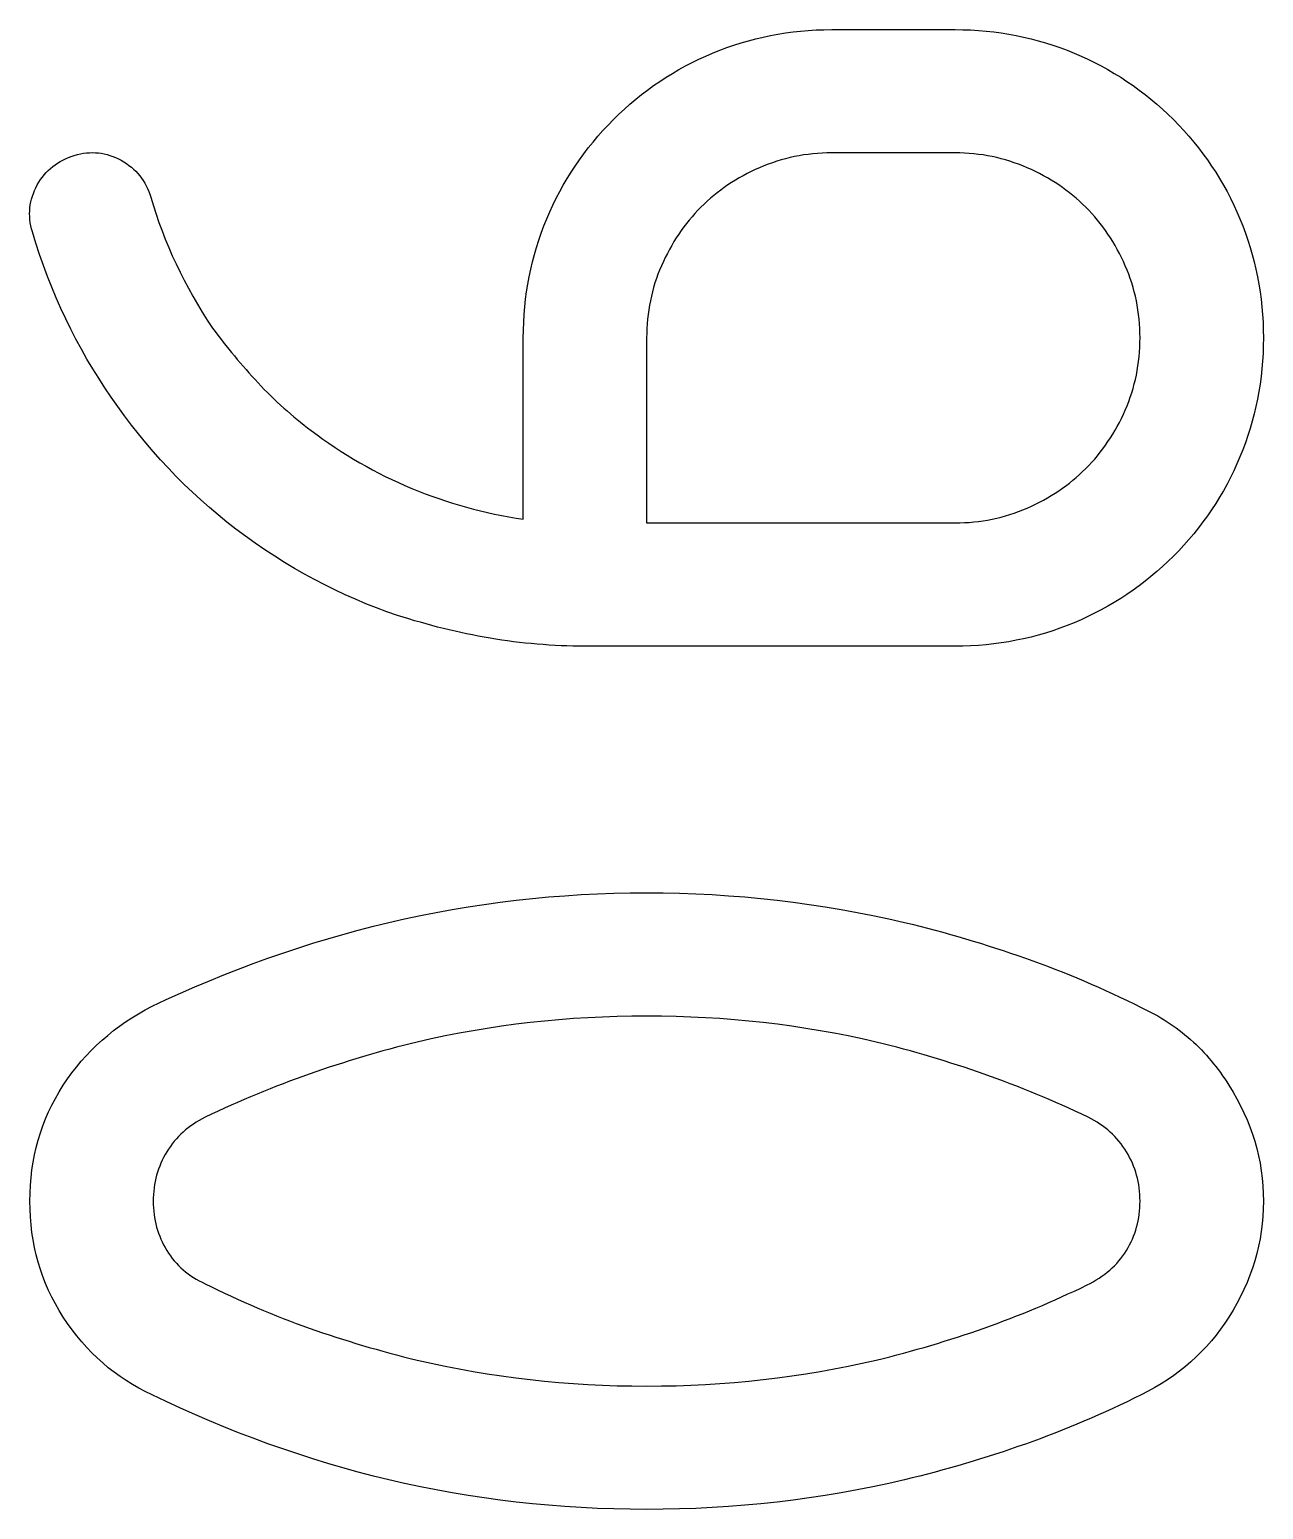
# Model space of a CAD drawing. Extents: x -220 to 711, y -42 to 774.
# Drawn here: x -189.87 to -171.86, y 191.8 to 213.4 of the extents above; entities that cross this region are included whole.
import ezdxf

# ---------------------------------------------------------------- set-up
doc = ezdxf.new("R2010")
doc.units = 0
doc.layers.get('0').update_dxf_attribs({"linetype": 'CONTINUOUS'})

msp = doc.modelspace()

# ---------------------------------------------------------------- linework, layer by layer
for p, q in [((-178.1643, 213.399), (-176.3643, 213.399)), ((-176.3643, 211.599), (-178.1643, 211.599)), ((-182.6643, 206.253), (-182.6643, 208.899)), ((-180.8643, 208.899), (-180.8643, 206.199)), ((-180.8643, 206.199), (-176.3643, 206.199)), ((-176.3643, 204.399), (-181.7643, 204.399))]:
    msp.add_line(p, q)
for points in [[(-179.9013, 213.057), (-179.7986, 213.0984), (-179.695, 213.1371), (-179.5907, 213.1732), (-179.4857, 213.2066), (-179.3798, 213.2373), (-179.2732, 213.2654), (-179.1658, 213.2907), (-179.0576, 213.3135), (-178.9486, 213.3335), (-178.8389, 213.3509), (-178.7284, 213.3656), (-178.6172, 213.3776), (-178.5051, 213.3869), (-178.3923, 213.3936), (-178.2787, 213.3976), (-178.1643, 213.399)], [(-176.3643, 213.399), (-176.25, 213.3976), (-176.1364, 213.3936), (-176.0236, 213.3869), (-175.9115, 213.3776), (-175.8003, 213.3656), (-175.6898, 213.3509), (-175.58, 213.3335), (-175.4711, 213.3135), (-175.3629, 213.2907), (-175.2555, 213.2654), (-175.1489, 213.2373), (-175.043, 213.2066), (-174.9379, 213.1732), (-174.8336, 213.1371), (-174.7301, 213.0984), (-174.6273, 213.057)], [(-181.3503, 212.085), (-181.2709, 212.1626), (-181.1899, 212.238), (-181.1074, 212.3111), (-181.0235, 212.382), (-180.9381, 212.4506), (-180.8513, 212.517), (-180.7629, 212.5811), (-180.6731, 212.643), (-180.5818, 212.7026), (-180.489, 212.76), (-180.3948, 212.8151), (-180.299, 212.868), (-180.2018, 212.9186), (-180.1031, 212.967), (-180.003, 213.0131), (-179.9013, 213.057)], [(-174.6273, 213.057), (-174.5257, 213.0131), (-174.4255, 212.967), (-174.3269, 212.9186), (-174.2297, 212.868), (-174.1339, 212.8151), (-174.0397, 212.76), (-173.9469, 212.7026), (-173.8556, 212.643), (-173.7658, 212.5811), (-173.6774, 212.517), (-173.5905, 212.4506), (-173.5052, 212.382), (-173.4212, 212.3111), (-173.3388, 212.238), (-173.2578, 212.1626), (-173.1783, 212.085)], [(-182.3223, 210.636), (-182.2785, 210.7376), (-182.2323, 210.8378), (-182.184, 210.9364), (-182.1333, 211.0336), (-182.0805, 211.1294), (-182.0253, 211.2236), (-181.968, 211.3164), (-181.9083, 211.4077), (-181.8465, 211.4975), (-181.7823, 211.5859), (-181.716, 211.6728), (-181.6473, 211.7581), (-181.5765, 211.8421), (-181.5033, 211.9245), (-181.428, 212.0055), (-181.3503, 212.085)], [(-173.1783, 212.085), (-173.1007, 212.0055), (-173.0253, 211.9245), (-172.9522, 211.8421), (-172.8813, 211.7581), (-172.8127, 211.6728), (-172.7463, 211.5859), (-172.6822, 211.4975), (-172.6203, 211.4077), (-172.5607, 211.3164), (-172.5033, 211.2236), (-172.4482, 211.1294), (-172.3953, 211.0336), (-172.3447, 210.9364), (-172.2963, 210.8378), (-172.2502, 210.7376), (-172.2063, 210.636)], [(-189.7563, 211.131), (-189.7331, 211.1706), (-189.7085, 211.2086), (-189.6825, 211.2449), (-189.6551, 211.2795), (-189.6263, 211.3124), (-189.596, 211.3436), (-189.5644, 211.3731), (-189.5313, 211.401), (-189.4969, 211.4271), (-189.461, 211.4516), (-189.4238, 211.4744), (-189.3851, 211.4955), (-189.345, 211.5149), (-189.3035, 211.5326), (-189.2606, 211.5486), (-189.2163, 211.563)], [(-189.2163, 211.563), (-189.1715, 211.5753), (-189.1269, 211.5855), (-189.0826, 211.5933), (-189.0386, 211.599), (-188.9949, 211.6023), (-188.9514, 211.6035), (-188.9082, 211.6023), (-188.8653, 211.599), (-188.8227, 211.5933), (-188.7804, 211.5855), (-188.7384, 211.5753), (-188.6966, 211.563), (-188.6551, 211.5483), (-188.6139, 211.5315), (-188.573, 211.5123), (-188.5323, 211.491)], [(-188.5323, 211.491), (-188.4927, 211.4678), (-188.4547, 211.4431), (-188.4184, 211.4171), (-188.3838, 211.3897), (-188.3509, 211.3609), (-188.3197, 211.3306), (-188.2902, 211.299), (-188.2623, 211.266), (-188.2362, 211.2315), (-188.2117, 211.1956), (-188.1889, 211.1584), (-188.1678, 211.1197), (-188.1484, 211.0796), (-188.1307, 211.0381), (-188.1147, 210.9953), (-188.1003, 210.951)], [(-178.1643, 211.599), (-178.2338, 211.5981), (-178.3029, 211.5956), (-178.3714, 211.5914), (-178.4394, 211.5855), (-178.5069, 211.5779), (-178.574, 211.5686), (-178.6405, 211.5576), (-178.7066, 211.545), (-178.7722, 211.5306), (-178.8372, 211.5146), (-178.9018, 211.4969), (-178.9659, 211.4775), (-179.0295, 211.4564), (-179.0926, 211.4336), (-179.1552, 211.4091), (-179.2173, 211.383)], [(-175.3113, 211.383), (-175.3735, 211.4091), (-175.4361, 211.4336), (-175.4992, 211.4564), (-175.5628, 211.4775), (-175.6269, 211.4969), (-175.6914, 211.5146), (-175.7565, 211.5306), (-175.8221, 211.545), (-175.8881, 211.5576), (-175.9547, 211.5686), (-176.0217, 211.5779), (-176.0893, 211.5855), (-176.1573, 211.5914), (-176.2258, 211.5956), (-176.2948, 211.5981), (-176.3643, 211.599)], [(-179.2173, 211.383), (-179.2787, 211.3554), (-179.339, 211.3267), (-179.3982, 211.2969), (-179.4564, 211.266), (-179.5135, 211.2339), (-179.5696, 211.2007), (-179.6246, 211.1664), (-179.6786, 211.131), (-179.7315, 211.0944), (-179.7834, 211.0567), (-179.8342, 211.0179), (-179.8839, 210.978), (-179.9326, 210.9369), (-179.9802, 210.8947), (-180.0268, 210.8514), (-180.0723, 210.807)], [(-174.4563, 210.807), (-174.5019, 210.8514), (-174.5484, 210.8947), (-174.5961, 210.9369), (-174.6448, 210.978), (-174.6945, 211.0179), (-174.7453, 211.0567), (-174.7972, 211.0944), (-174.8501, 211.131), (-174.9041, 211.1664), (-174.9591, 211.2007), (-175.0151, 211.2339), (-175.0723, 211.266), (-175.1305, 211.2969), (-175.1897, 211.3267), (-175.25, 211.3554), (-175.3113, 211.383)], [(-189.8283, 210.447), (-189.8407, 210.4918), (-189.8508, 210.5364), (-189.8587, 210.5807), (-189.8643, 210.6247), (-189.8677, 210.6684), (-189.8688, 210.7119), (-189.8677, 210.7551), (-189.8643, 210.798), (-189.8587, 210.8406), (-189.8508, 210.8829), (-189.8407, 210.9249), (-189.8283, 210.9667), (-189.8137, 211.0082), (-189.7968, 211.0494), (-189.7777, 211.0903), (-189.7563, 211.131)], [(-188.1003, 210.951), (-188.0631, 210.8275), (-188.0233, 210.7046), (-187.9809, 210.5822), (-187.9361, 210.4605), (-187.8887, 210.3392), (-187.8388, 210.2186), (-187.7863, 210.0985), (-187.7313, 209.979), (-187.6738, 209.86), (-187.6138, 209.7416), (-187.5512, 209.6237), (-187.4861, 209.5065), (-187.4184, 209.3897), (-187.3483, 209.2736), (-187.2756, 209.158), (-187.2003, 209.043)], [(-182.6643, 208.899), (-182.663, 209.0133), (-182.659, 209.1269), (-182.6523, 209.2397), (-182.643, 209.3518), (-182.6309, 209.463), (-182.6162, 209.5735), (-182.5989, 209.6833), (-182.5788, 209.7922), (-182.5561, 209.9004), (-182.5307, 210.0078), (-182.5027, 210.1144), (-182.472, 210.2203), (-182.4386, 210.3254), (-182.4025, 210.4297), (-182.3638, 210.5332), (-182.3223, 210.636)], [(-180.0723, 210.807), (-180.1168, 210.7614), (-180.1601, 210.7148), (-180.2023, 210.6672), (-180.2433, 210.6185), (-180.2833, 210.5688), (-180.3221, 210.518), (-180.3598, 210.4661), (-180.3963, 210.4132), (-180.4318, 210.3592), (-180.4661, 210.3042), (-180.4993, 210.2482), (-180.5313, 210.191), (-180.5623, 210.1328), (-180.5921, 210.0736), (-180.6208, 210.0133), (-180.6483, 209.952)], [(-173.8803, 209.952), (-173.9079, 210.0133), (-173.9366, 210.0736), (-173.9664, 210.1328), (-173.9973, 210.191), (-174.0294, 210.2482), (-174.0626, 210.3042), (-174.0969, 210.3592), (-174.1323, 210.4132), (-174.1689, 210.4661), (-174.2066, 210.518), (-174.2454, 210.5688), (-174.2853, 210.6185), (-174.3264, 210.6672), (-174.3686, 210.7148), (-174.4119, 210.7614), (-174.4563, 210.807)], [(-172.2063, 210.636), (-172.1649, 210.5332), (-172.1262, 210.4297), (-172.0901, 210.3254), (-172.0567, 210.2203), (-172.026, 210.1144), (-171.9979, 210.0078), (-171.9726, 209.9004), (-171.9498, 209.7922), (-171.9298, 209.6833), (-171.9124, 209.5735), (-171.8977, 209.463), (-171.8857, 209.3518), (-171.8764, 209.2397), (-171.8697, 209.1269), (-171.8657, 209.0133), (-171.8643, 208.899)], [(-188.6763, 208.035), (-188.7694, 208.1709), (-188.8597, 208.3089), (-188.9472, 208.4488), (-189.0318, 208.5907), (-189.1137, 208.7346), (-189.1927, 208.8804), (-189.2689, 209.0282), (-189.3423, 209.178), (-189.4129, 209.3297), (-189.4807, 209.4834), (-189.5457, 209.6391), (-189.6078, 209.7967), (-189.6672, 209.9563), (-189.7237, 210.1179), (-189.7774, 210.2814), (-189.8283, 210.447)], [(-180.6483, 209.952), (-180.6745, 209.8898), (-180.699, 209.8272), (-180.7217, 209.7641), (-180.7428, 209.7005), (-180.7622, 209.6364), (-180.78, 209.5718), (-180.796, 209.5068), (-180.8103, 209.4412), (-180.823, 209.3752), (-180.834, 209.3086), (-180.8432, 209.2416), (-180.8508, 209.174), (-180.8567, 209.106), (-180.861, 209.0375), (-180.8635, 208.9685), (-180.8643, 208.899)], [(-173.6643, 208.899), (-173.6652, 208.9685), (-173.6677, 209.0375), (-173.6719, 209.106), (-173.6778, 209.174), (-173.6854, 209.2416), (-173.6947, 209.3086), (-173.7057, 209.3752), (-173.7183, 209.4412), (-173.7327, 209.5068), (-173.7487, 209.5718), (-173.7664, 209.6364), (-173.7858, 209.7005), (-173.8069, 209.7641), (-173.8297, 209.8272), (-173.8542, 209.8898), (-173.8803, 209.952)], [(-187.2003, 209.043), (-187.1619, 208.9913), (-187.123, 208.9399), (-187.0837, 208.8887), (-187.044, 208.8376), (-187.0038, 208.7868), (-186.9632, 208.7363), (-186.9223, 208.6859), (-186.8808, 208.6357), (-186.839, 208.5858), (-186.7967, 208.536), (-186.7541, 208.4865), (-186.711, 208.4371), (-186.6674, 208.388), (-186.6235, 208.3391), (-186.5791, 208.2904), (-186.5343, 208.242)], [(-173.8803, 207.846), (-173.8542, 207.9081), (-173.8297, 207.9707), (-173.8069, 208.0338), (-173.7858, 208.0974), (-173.7664, 208.1615), (-173.7487, 208.2261), (-173.7327, 208.2911), (-173.7183, 208.3567), (-173.7057, 208.4228), (-173.6947, 208.4893), (-173.6854, 208.5564), (-173.6778, 208.6239), (-173.6719, 208.6919), (-173.6677, 208.7604), (-173.6652, 208.8295), (-173.6643, 208.899)], [(-171.8643, 208.899), (-171.8657, 208.7846), (-171.8697, 208.671), (-171.8764, 208.5582), (-171.8857, 208.4461), (-171.8977, 208.3349), (-171.9124, 208.2244), (-171.9298, 208.1147), (-171.9498, 208.0057), (-171.9726, 207.8975), (-171.9979, 207.7901), (-172.026, 207.6835), (-172.0567, 207.5776), (-172.0901, 207.4726), (-172.1262, 207.3683), (-172.1649, 207.2647), (-172.2063, 207.162)], [(-186.5343, 208.242), (-186.4891, 208.1939), (-186.4435, 208.1465), (-186.3974, 208.0997), (-186.351, 208.0535), (-186.3041, 208.008), (-186.2567, 207.9631), (-186.209, 207.9188), (-186.1608, 207.8752), (-186.1123, 207.8322), (-186.0632, 207.7898), (-186.0138, 207.7481), (-185.964, 207.707), (-185.9137, 207.6666), (-185.863, 207.6267), (-185.8119, 207.5875), (-185.7603, 207.549)], [(-186.8583, 206.109), (-186.9899, 206.2114), (-187.1191, 206.3162), (-187.2458, 206.4235), (-187.3702, 206.5331), (-187.4922, 206.6451), (-187.6118, 206.7595), (-187.729, 206.8763), (-187.8438, 206.9955), (-187.9563, 207.117), (-188.0663, 207.241), (-188.174, 207.3673), (-188.2792, 207.4961), (-188.3821, 207.6272), (-188.4826, 207.7607), (-188.5806, 207.8967), (-188.6763, 208.035)], [(-174.4563, 206.991), (-174.4119, 207.0365), (-174.3686, 207.0831), (-174.3264, 207.1307), (-174.2853, 207.1794), (-174.2454, 207.2291), (-174.2066, 207.2799), (-174.1689, 207.3318), (-174.1323, 207.3847), (-174.0969, 207.4387), (-174.0626, 207.4937), (-174.0294, 207.5498), (-173.9973, 207.6069), (-173.9664, 207.6651), (-173.9366, 207.7243), (-173.9079, 207.7846), (-173.8803, 207.846)], [(-185.7603, 207.549), (-185.6745, 207.4845), (-185.5878, 207.4216), (-185.5004, 207.3602), (-185.4122, 207.3003), (-185.3232, 207.242), (-185.2334, 207.1853), (-185.1429, 207.1301), (-185.0516, 207.0765), (-184.9595, 207.0244), (-184.8667, 206.9738), (-184.773, 206.9248), (-184.6787, 206.8773), (-184.5835, 206.8314), (-184.4875, 206.7871), (-184.3908, 206.7442), (-184.2933, 206.703)], [(-172.2063, 207.162), (-172.2502, 207.0603), (-172.2963, 206.9602), (-172.3447, 206.8615), (-172.3953, 206.7643), (-172.4482, 206.6685), (-172.5033, 206.5743), (-172.5607, 206.4815), (-172.6203, 206.3902), (-172.6822, 206.3004), (-172.7463, 206.212), (-172.8127, 206.1252), (-172.8813, 206.0398), (-172.9522, 205.9559), (-173.0253, 205.8734), (-173.1007, 205.7924), (-173.1783, 205.713)], [(-175.3113, 206.415), (-175.25, 206.4425), (-175.1897, 206.4712), (-175.1305, 206.501), (-175.0723, 206.532), (-175.0151, 206.564), (-174.9591, 206.5972), (-174.9041, 206.6315), (-174.8501, 206.667), (-174.7972, 206.7035), (-174.7453, 206.7412), (-174.6945, 206.78), (-174.6448, 206.82), (-174.5961, 206.861), (-174.5484, 206.9032), (-174.5019, 206.9465), (-174.4563, 206.991)], [(-184.2933, 206.703), (-184.1952, 206.6632), (-184.0966, 206.6251), (-183.9975, 206.5884), (-183.8979, 206.5533), (-183.7978, 206.5198), (-183.6972, 206.4878), (-183.5962, 206.4574), (-183.4946, 206.4285), (-183.3925, 206.4011), (-183.29, 206.3753), (-183.1869, 206.351), (-183.0834, 206.3283), (-182.9794, 206.3072), (-182.8749, 206.2876), (-182.7698, 206.2695), (-182.6643, 206.253)], [(-176.3643, 206.199), (-176.2948, 206.1998), (-176.2258, 206.2023), (-176.1573, 206.2066), (-176.0893, 206.2125), (-176.0217, 206.2201), (-175.9547, 206.2293), (-175.8881, 206.2403), (-175.8221, 206.253), (-175.7565, 206.2673), (-175.6914, 206.2833), (-175.6269, 206.3011), (-175.5628, 206.3205), (-175.4992, 206.3416), (-175.4361, 206.3643), (-175.3735, 206.3888), (-175.3113, 206.415)], [(-184.5003, 204.849), (-184.6551, 204.9024), (-184.8089, 204.9592), (-184.9617, 205.0194), (-185.1135, 205.083), (-185.2643, 205.1499), (-185.4141, 205.2202), (-185.563, 205.2939), (-185.7108, 205.371), (-185.8577, 205.4514), (-186.0036, 205.5352), (-186.1485, 205.6224), (-186.2925, 205.713), (-186.4354, 205.8069), (-186.5774, 205.9042), (-186.7183, 206.0049), (-186.8583, 206.109)], [(-173.1783, 205.713), (-173.2578, 205.6353), (-173.3388, 205.56), (-173.4212, 205.4868), (-173.5052, 205.416), (-173.5905, 205.3473), (-173.6774, 205.281), (-173.7658, 205.2168), (-173.8556, 205.155), (-173.9469, 205.0953), (-174.0397, 205.038), (-174.1339, 204.9828), (-174.2297, 204.93), (-174.3269, 204.8793), (-174.4255, 204.831), (-174.5257, 204.7848), (-174.6273, 204.741)], [(-183.1503, 204.516), (-183.2358, 204.531), (-183.3211, 204.5468), (-183.4062, 204.5633), (-183.4912, 204.5806), (-183.5761, 204.5988), (-183.6608, 204.6176), (-183.7454, 204.6373), (-183.8298, 204.6577), (-183.9141, 204.6789), (-183.9983, 204.7009), (-184.0823, 204.7236), (-184.1662, 204.7471), (-184.25, 204.7714), (-184.3336, 204.7965), (-184.417, 204.8223), (-184.5003, 204.849)], [(-174.6273, 204.741), (-174.7301, 204.6995), (-174.8336, 204.6608), (-174.9379, 204.6247), (-175.043, 204.5913), (-175.1489, 204.5606), (-175.2555, 204.5326), (-175.3629, 204.5072), (-175.4711, 204.4845), (-175.58, 204.4644), (-175.6898, 204.4471), (-175.8003, 204.4324), (-175.9115, 204.4203), (-176.0236, 204.411), (-176.1364, 204.4043), (-176.25, 204.4003), (-176.3643, 204.399)], [(-181.7643, 204.399), (-181.852, 204.3994), (-181.9396, 204.4008), (-182.027, 204.4031), (-182.1142, 204.4063), (-182.2013, 204.4104), (-182.2883, 204.4154), (-182.3751, 204.4214), (-182.4618, 204.4282), (-182.5484, 204.436), (-182.6348, 204.4447), (-182.7211, 204.4543), (-182.8072, 204.4648), (-182.8932, 204.4762), (-182.9791, 204.4885), (-183.0648, 204.5018), (-183.1503, 204.516)], [(-184.6263, 200.367), (-184.3965, 200.4193), (-184.1659, 200.4682), (-183.9347, 200.5138), (-183.7027, 200.556), (-183.4701, 200.5948), (-183.2367, 200.6302), (-183.0026, 200.6623), (-182.7678, 200.691), (-182.5324, 200.7163), (-182.2962, 200.7382), (-182.0593, 200.7568), (-181.8217, 200.772), (-181.5834, 200.7838), (-181.3444, 200.7922), (-181.1047, 200.7973), (-180.8643, 200.799)], [(-180.8643, 200.799), (-180.6239, 200.7973), (-180.3842, 200.7922), (-180.1453, 200.7838), (-179.907, 200.772), (-179.6694, 200.7568), (-179.4325, 200.7382), (-179.1963, 200.7163), (-178.9608, 200.691), (-178.7261, 200.6623), (-178.492, 200.6302), (-178.2586, 200.5948), (-178.026, 200.556), (-177.794, 200.5138), (-177.5627, 200.4682), (-177.3322, 200.4193), (-177.1023, 200.367)], [(-188.0823, 199.143), (-187.8748, 199.2406), (-187.6661, 199.3353), (-187.4563, 199.4273), (-187.2453, 199.5165), (-187.0333, 199.6028), (-186.8201, 199.6863), (-186.6058, 199.7671), (-186.3903, 199.845), (-186.1738, 199.9201), (-185.9561, 199.9923), (-185.7373, 200.0618), (-185.5173, 200.1285), (-185.2963, 200.1923), (-185.0741, 200.2533), (-184.8508, 200.3116), (-184.6263, 200.367)], [(-177.1023, 200.367), (-176.99, 200.3396), (-176.8779, 200.3116), (-176.7661, 200.2828), (-176.6546, 200.2533), (-176.5434, 200.2232), (-176.4324, 200.1923), (-176.3217, 200.1607), (-176.2113, 200.1285), (-176.1012, 200.0955), (-175.9914, 200.0618), (-175.8819, 200.0274), (-175.7726, 199.9923), (-175.6636, 199.9565), (-175.5549, 199.9201), (-175.4465, 199.8829), (-175.3383, 199.845)], [(-175.3383, 199.845), (-175.2305, 199.8063), (-175.1229, 199.7668), (-175.0156, 199.7264), (-174.9086, 199.6852), (-174.8019, 199.6432), (-174.6954, 199.6003), (-174.5892, 199.5565), (-174.4833, 199.512), (-174.3777, 199.4665), (-174.2724, 199.4203), (-174.1674, 199.3732), (-174.0626, 199.3252), (-173.9581, 199.2764), (-173.8539, 199.2268), (-173.75, 199.1763), (-173.6463, 199.125)], [(-189.3783, 197.991), (-189.3163, 198.0819), (-189.2518, 198.1704), (-189.1847, 198.2563), (-189.1151, 198.3397), (-189.0429, 198.4206), (-188.9683, 198.4989), (-188.8911, 198.5747), (-188.8113, 198.648), (-188.7291, 198.7187), (-188.6443, 198.7869), (-188.5569, 198.8526), (-188.4671, 198.9157), (-188.3747, 198.9763), (-188.2798, 199.0344), (-188.1823, 199.0899), (-188.0823, 199.143)], [(-180.8643, 198.999), (-181.0799, 198.9975), (-181.2947, 198.9931), (-181.5085, 198.9857), (-181.7216, 198.9753), (-181.9338, 198.962), (-182.1452, 198.9458), (-182.3557, 198.9266), (-182.5653, 198.9045), (-182.7742, 198.8794), (-182.9822, 198.8513), (-183.1893, 198.8203), (-183.3956, 198.7863), (-183.601, 198.7494), (-183.8057, 198.7096), (-184.0094, 198.6667), (-184.2123, 198.621)], [(-177.5163, 198.621), (-177.7193, 198.6667), (-177.923, 198.7096), (-178.1276, 198.7494), (-178.3331, 198.7863), (-178.5394, 198.8203), (-178.7465, 198.8513), (-178.9545, 198.8794), (-179.1633, 198.9045), (-179.373, 198.9266), (-179.5835, 198.9458), (-179.7949, 198.962), (-180.0071, 198.9753), (-180.2201, 198.9857), (-180.434, 198.9931), (-180.6488, 198.9975), (-180.8643, 198.999)], [(-173.6463, 199.125), (-173.5971, 199.102), (-173.5485, 199.0783), (-173.5004, 199.0537), (-173.4528, 199.0282), (-173.4059, 199.0019), (-173.3595, 198.9748), (-173.3136, 198.9468), (-173.2683, 198.918), (-173.2236, 198.8883), (-173.1795, 198.8578), (-173.1359, 198.8264), (-173.0928, 198.7942), (-173.0504, 198.7612), (-173.0085, 198.7273), (-172.9671, 198.6925), (-172.9263, 198.657)], [(-184.2123, 198.621), (-184.3134, 198.5959), (-184.4141, 198.5703), (-184.5145, 198.5442), (-184.6145, 198.5175), (-184.7142, 198.4902), (-184.8135, 198.4623), (-184.9125, 198.4339), (-185.0111, 198.405), (-185.1094, 198.3754), (-185.2073, 198.3453), (-185.3048, 198.3147), (-185.402, 198.2835), (-185.4989, 198.2517), (-185.5954, 198.2193), (-185.6915, 198.1864), (-185.7873, 198.153)], [(-175.9413, 198.153), (-176.0371, 198.1864), (-176.1333, 198.2193), (-176.2298, 198.2517), (-176.3267, 198.2835), (-176.4239, 198.3147), (-176.5214, 198.3453), (-176.6193, 198.3754), (-176.7176, 198.405), (-176.8162, 198.4339), (-176.9152, 198.4623), (-177.0145, 198.4902), (-177.1142, 198.5175), (-177.2142, 198.5442), (-177.3145, 198.5703), (-177.4153, 198.5959), (-177.5163, 198.621)], [(-172.9263, 198.657), (-172.8862, 198.6206), (-172.8467, 198.5836), (-172.808, 198.5458), (-172.77, 198.5073), (-172.7326, 198.4682), (-172.696, 198.4283), (-172.6601, 198.3877), (-172.6248, 198.3465), (-172.5903, 198.3045), (-172.5565, 198.2618), (-172.5234, 198.2184), (-172.491, 198.1743), (-172.4593, 198.1295), (-172.4282, 198.0841), (-172.3979, 198.0379), (-172.3683, 197.991)], [(-185.7873, 198.153), (-185.8829, 198.1189), (-185.9784, 198.0841), (-186.0739, 198.0485), (-186.1693, 198.0123), (-186.2646, 197.9754), (-186.3598, 197.9378), (-186.455, 197.8995), (-186.5501, 197.8605), (-186.6451, 197.8207), (-186.7401, 197.7803), (-186.835, 197.7392), (-186.9298, 197.6973), (-187.0245, 197.6548), (-187.1192, 197.6116), (-187.2138, 197.5676), (-187.3083, 197.523)], [(-174.4203, 197.523), (-174.5149, 197.5676), (-174.6095, 197.6116), (-174.7042, 197.6548), (-174.7989, 197.6973), (-174.8937, 197.7392), (-174.9886, 197.7803), (-175.0836, 197.8207), (-175.1786, 197.8605), (-175.2737, 197.8995), (-175.3689, 197.9378), (-175.4641, 197.9754), (-175.5594, 198.0123), (-175.6548, 198.0485), (-175.7502, 198.0841), (-175.8458, 198.1189), (-175.9413, 198.153)], [(-189.8643, 196.299), (-189.8624, 196.4153), (-189.8567, 196.5301), (-189.8473, 196.6436), (-189.834, 196.7557), (-189.8169, 196.8664), (-189.796, 196.9756), (-189.7713, 197.0835), (-189.7428, 197.19), (-189.7106, 197.295), (-189.6745, 197.3986), (-189.6346, 197.5009), (-189.591, 197.6017), (-189.5435, 197.7011), (-189.4922, 197.7991), (-189.4372, 197.8958), (-189.3783, 197.991)], [(-172.3683, 197.991), (-172.3073, 197.8915), (-172.2502, 197.7913), (-172.1971, 197.6902), (-172.1478, 197.5882), (-172.1026, 197.4854), (-172.0612, 197.3818), (-172.0238, 197.2773), (-171.9903, 197.172), (-171.9608, 197.0658), (-171.9352, 196.9588), (-171.9136, 196.8509), (-171.8958, 196.7422), (-171.8821, 196.6327), (-171.8722, 196.5223), (-171.8663, 196.411), (-171.8643, 196.299)], [(-187.3083, 197.523), (-187.3527, 197.4999), (-187.3958, 197.4757), (-187.4376, 197.4504), (-187.4782, 197.424), (-187.5175, 197.3964), (-187.5556, 197.3677), (-187.5923, 197.3379), (-187.6278, 197.307), (-187.6621, 197.2749), (-187.6951, 197.2417), (-187.7268, 197.2074), (-187.7572, 197.172), (-187.7864, 197.1354), (-187.8143, 197.0977), (-187.841, 197.0589), (-187.8663, 197.019)], [(-173.8623, 197.019), (-173.8877, 197.0589), (-173.9144, 197.0977), (-173.9423, 197.1354), (-173.9715, 197.172), (-174.0019, 197.2074), (-174.0336, 197.2417), (-174.0666, 197.2749), (-174.1008, 197.307), (-174.1363, 197.3379), (-174.1731, 197.3677), (-174.2112, 197.3964), (-174.2505, 197.424), (-174.291, 197.4504), (-174.3329, 197.4757), (-174.376, 197.4999), (-174.4203, 197.523)], [(-187.8663, 197.019), (-187.8903, 196.9782), (-187.9127, 196.9368), (-187.9336, 196.8949), (-187.953, 196.8525), (-187.9708, 196.8094), (-187.987, 196.7658), (-188.0017, 196.7217), (-188.0148, 196.677), (-188.0264, 196.6317), (-188.0365, 196.5858), (-188.045, 196.5394), (-188.052, 196.4925), (-188.0574, 196.4449), (-188.0612, 196.3968), (-188.0636, 196.3482), (-188.0643, 196.299)], [(-173.6643, 196.299), (-173.6651, 196.3482), (-173.6674, 196.3968), (-173.6713, 196.4449), (-173.6767, 196.4925), (-173.6837, 196.5394), (-173.6922, 196.5858), (-173.7022, 196.6317), (-173.7138, 196.677), (-173.727, 196.7217), (-173.7417, 196.7658), (-173.7579, 196.8094), (-173.7757, 196.8525), (-173.7951, 196.8949), (-173.8159, 196.9368), (-173.8384, 196.9782), (-173.8623, 197.019)], [(-189.3783, 194.607), (-189.4372, 194.7022), (-189.4922, 194.7988), (-189.5435, 194.8968), (-189.591, 194.9962), (-189.6346, 195.097), (-189.6745, 195.1993), (-189.7106, 195.3029), (-189.7428, 195.408), (-189.7713, 195.5144), (-189.796, 195.6223), (-189.8169, 195.7315), (-189.834, 195.8422), (-189.8473, 195.9543), (-189.8567, 196.0678), (-189.8624, 196.1827), (-189.8643, 196.299)], [(-188.0643, 196.299), (-188.0636, 196.2497), (-188.0612, 196.2011), (-188.0574, 196.153), (-188.052, 196.1055), (-188.045, 196.0585), (-188.0365, 196.0121), (-188.0264, 195.9662), (-188.0148, 195.921), (-188.0017, 195.8762), (-187.987, 195.8321), (-187.9708, 195.7885), (-187.953, 195.7455), (-187.9336, 195.703), (-187.9127, 195.6611), (-187.8903, 195.6197), (-187.8663, 195.579)], [(-173.8623, 195.579), (-173.8384, 195.6197), (-173.8159, 195.6611), (-173.7951, 195.703), (-173.7757, 195.7455), (-173.7579, 195.7885), (-173.7417, 195.8321), (-173.727, 195.8762), (-173.7138, 195.921), (-173.7022, 195.9662), (-173.6922, 196.0121), (-173.6837, 196.0585), (-173.6767, 196.1055), (-173.6713, 196.153), (-173.6674, 196.2011), (-173.6651, 196.2497), (-173.6643, 196.299)], [(-171.8643, 196.299), (-171.8663, 196.1869), (-171.8722, 196.0756), (-171.8821, 195.9653), (-171.8958, 195.8557), (-171.9136, 195.747), (-171.9352, 195.6391), (-171.9608, 195.5321), (-171.9903, 195.426), (-172.0238, 195.3206), (-172.0612, 195.2161), (-172.1026, 195.1125), (-172.1478, 195.0097), (-172.1971, 194.9078), (-172.2502, 194.8066), (-172.3073, 194.7064), (-172.3683, 194.607)], [(-187.8663, 195.579), (-187.841, 195.5391), (-187.8143, 195.5005), (-187.7864, 195.4632), (-187.7572, 195.4271), (-187.7268, 195.3923), (-187.6951, 195.3587), (-187.6621, 195.3265), (-187.6278, 195.2955), (-187.5923, 195.2657), (-187.5556, 195.2372), (-187.5175, 195.21), (-187.4782, 195.1841), (-187.4376, 195.1594), (-187.3958, 195.136), (-187.3527, 195.1138), (-187.3083, 195.093)], [(-174.4383, 195.075), (-174.3918, 195.098), (-174.3467, 195.1222), (-174.3029, 195.1475), (-174.2606, 195.174), (-174.2197, 195.2015), (-174.1802, 195.2302), (-174.142, 195.26), (-174.1053, 195.291), (-174.07, 195.323), (-174.0362, 195.3562), (-174.0037, 195.3905), (-173.9726, 195.426), (-173.9429, 195.4625), (-173.9147, 195.5002), (-173.8878, 195.539), (-173.8623, 195.579)], [(-187.3083, 195.093), (-187.2138, 195.0461), (-187.1192, 195.0001), (-187.0245, 194.955), (-186.9298, 194.9107), (-186.835, 194.8673), (-186.7401, 194.8246), (-186.6451, 194.7829), (-186.5501, 194.742), (-186.455, 194.7019), (-186.3598, 194.6626), (-186.2646, 194.6243), (-186.1693, 194.5867), (-186.0739, 194.55), (-185.9784, 194.5141), (-185.8829, 194.4791), (-185.7873, 194.445)], [(-175.9413, 194.445), (-175.8458, 194.4791), (-175.7505, 194.5139), (-175.6554, 194.5494), (-175.5605, 194.5856), (-175.4659, 194.6225), (-175.3714, 194.6601), (-175.2771, 194.6984), (-175.1831, 194.7375), (-175.0893, 194.7772), (-174.9956, 194.8176), (-174.9022, 194.8587), (-174.809, 194.9006), (-174.716, 194.9431), (-174.6233, 194.9864), (-174.5307, 195.0303), (-174.4383, 195.075)], [(-188.0823, 193.473), (-188.1802, 193.5196), (-188.2758, 193.5694), (-188.3692, 193.6225), (-188.4603, 193.6788), (-188.5492, 193.7384), (-188.6358, 193.8012), (-188.7202, 193.8672), (-188.8023, 193.9365), (-188.8822, 194.009), (-188.9598, 194.0847), (-189.0352, 194.1636), (-189.1083, 194.2458), (-189.1792, 194.3313), (-189.2478, 194.4199), (-189.3142, 194.5118), (-189.3783, 194.607)], [(-185.7873, 194.445), (-185.6915, 194.4115), (-185.5954, 194.3786), (-185.4989, 194.3462), (-185.402, 194.3145), (-185.3048, 194.2832), (-185.2073, 194.2526), (-185.1094, 194.2225), (-185.0111, 194.193), (-184.9125, 194.164), (-184.8135, 194.1356), (-184.7142, 194.1077), (-184.6145, 194.0805), (-184.5145, 194.0537), (-184.4141, 194.0276), (-184.3134, 194.002), (-184.2123, 193.977)], [(-177.5163, 193.977), (-177.4153, 194.002), (-177.3145, 194.0276), (-177.2142, 194.0537), (-177.1142, 194.0805), (-177.0145, 194.1077), (-176.9152, 194.1356), (-176.8162, 194.164), (-176.7176, 194.193), (-176.6193, 194.2225), (-176.5214, 194.2526), (-176.4239, 194.2832), (-176.3267, 194.3145), (-176.2298, 194.3462), (-176.1333, 194.3786), (-176.0371, 194.4115), (-175.9413, 194.445)], [(-172.3683, 194.607), (-172.4282, 194.516), (-172.4907, 194.4278), (-172.5559, 194.3422), (-172.6237, 194.2593), (-172.6942, 194.1791), (-172.7674, 194.1016), (-172.8433, 194.0267), (-172.9218, 193.9545), (-173.0031, 193.8849), (-173.0869, 193.8181), (-173.1735, 193.7539), (-173.2627, 193.6923), (-173.3546, 193.6335), (-173.4492, 193.5773), (-173.5464, 193.5238), (-173.6463, 193.473)], [(-184.2123, 193.977), (-184.0094, 193.9312), (-183.8057, 193.8884), (-183.601, 193.8485), (-183.3956, 193.8116), (-183.1893, 193.7776), (-182.9822, 193.7466), (-182.7742, 193.7186), (-182.5653, 193.6935), (-182.3557, 193.6713), (-182.1452, 193.6521), (-181.9338, 193.6359), (-181.7216, 193.6226), (-181.5085, 193.6122), (-181.2947, 193.6049), (-181.0799, 193.6004), (-180.8643, 193.599)], [(-180.8643, 193.599), (-180.6488, 193.6004), (-180.434, 193.6049), (-180.2201, 193.6122), (-180.0071, 193.6226), (-179.7949, 193.6359), (-179.5835, 193.6521), (-179.373, 193.6713), (-179.1633, 193.6935), (-178.9545, 193.7186), (-178.7465, 193.7466), (-178.5394, 193.7776), (-178.3331, 193.8116), (-178.1276, 193.8485), (-177.923, 193.8884), (-177.7193, 193.9312), (-177.5163, 193.977)], [(-184.6263, 192.231), (-184.8508, 192.2864), (-185.0741, 192.3449), (-185.2963, 192.4062), (-185.5173, 192.4706), (-185.7373, 192.5379), (-185.9561, 192.6081), (-186.1738, 192.6813), (-186.3903, 192.7575), (-186.6058, 192.8366), (-186.8201, 192.9186), (-187.0333, 193.0036), (-187.2453, 193.0916), (-187.4563, 193.1825), (-187.6661, 193.2764), (-187.8748, 193.3732), (-188.0823, 193.473)], [(-173.6463, 193.473), (-173.75, 193.4216), (-173.8539, 193.3711), (-173.9581, 193.3215), (-174.0626, 193.2727), (-174.1674, 193.2248), (-174.2724, 193.1776), (-174.3777, 193.1314), (-174.4833, 193.086), (-174.5892, 193.0414), (-174.6954, 192.9976), (-174.8019, 192.9548), (-174.9086, 192.9127), (-175.0156, 192.8715), (-175.1229, 192.8311), (-175.2305, 192.7916), (-175.3383, 192.753)], [(-175.3383, 192.753), (-175.4465, 192.7151), (-175.5549, 192.6779), (-175.6636, 192.6414), (-175.7726, 192.6056), (-175.8819, 192.5705), (-175.9914, 192.5361), (-176.1012, 192.5024), (-176.2113, 192.4695), (-176.3217, 192.4372), (-176.4324, 192.4056), (-176.5434, 192.3747), (-176.6546, 192.3446), (-176.7661, 192.3151), (-176.8779, 192.2864), (-176.99, 192.2583), (-177.1023, 192.231)], [(-180.8643, 191.799), (-181.1047, 191.8006), (-181.3444, 191.8057), (-181.5834, 191.8141), (-181.8217, 191.826), (-182.0593, 191.8411), (-182.2962, 191.8597), (-182.5324, 191.8816), (-182.7678, 191.907), (-183.0026, 191.9356), (-183.2367, 191.9677), (-183.4701, 192.0031), (-183.7027, 192.042), (-183.9347, 192.0841), (-184.1659, 192.1297), (-184.3965, 192.1786), (-184.6263, 192.231)], [(-177.1023, 192.231), (-177.3322, 192.1786), (-177.5627, 192.1297), (-177.794, 192.0841), (-178.026, 192.042), (-178.2586, 192.0031), (-178.492, 191.9677), (-178.7261, 191.9356), (-178.9608, 191.907), (-179.1963, 191.8816), (-179.4325, 191.8597), (-179.6694, 191.8411), (-179.907, 191.826), (-180.1453, 191.8141), (-180.3842, 191.8057), (-180.6239, 191.8006), (-180.8643, 191.799)]]:
    msp.add_lwpolyline(points)

doc.saveas('drawing.dxf')
